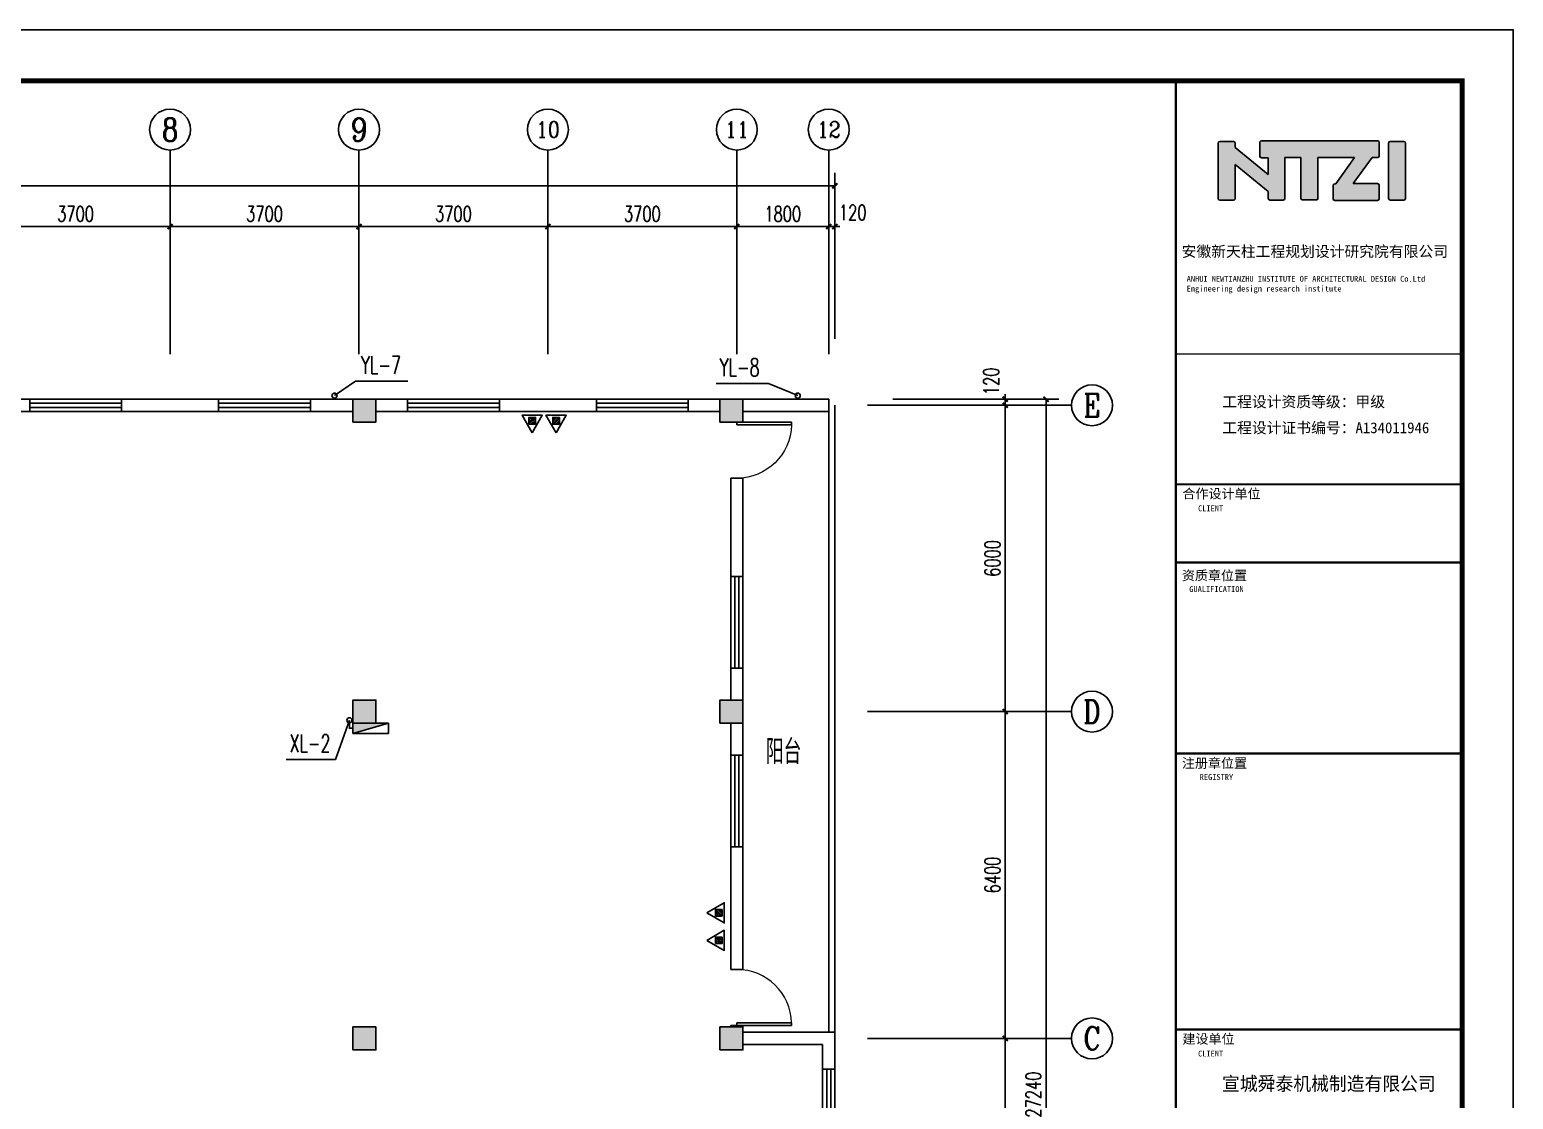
# Model space of a CAD drawing. Extents: x 343352 to 417652, y 770641 to 1036530.
# Drawn here: x 373694 to 402752, y 925333 to 946283 of the extents above; entities that cross this region are included whole.
import ezdxf
from ezdxf.enums import TextEntityAlignment as Align

# ---------------------------------------------------------------- set-up
doc = ezdxf.new("R2010")
doc.units = 0
doc.header["$LTSCALE"] = 1000
doc.header["$MEASUREMENT"] = 0
doc.linetypes.add('PHANTOM2', pattern=[1.25, 0.625, -0.125, 0.125, -0.125, 0.125, -0.125])
for name, color, linetype in [('46', 7, 'Continuous'), ('AXIS', 3, 'Continuous'), ('AXIS_TEXT', 7, 'Continuous'), ('COLUMN', 9, 'Continuous'), ('DIM_消防', 3, 'Continuous'), ('DIM_雨水', 3, 'Continuous'), ('EQUIP_消火栓', 7, 'Continuous'), ('EQUIP_消防', 7, 'Continuous'), ('PUB_HATCH', 8, 'Continuous'), ('PUB_TEXT', 7, 'Continuous'), ('PUB_TITLE', 4, 'Continuous'), ('VPIPE-消防', 1, 'Continuous'), ('VPIPE-雨水', 4, 'Continuous'), ('WALL', 9, 'Continuous'), ('WINDOW', 4, 'Continuous')]:
    doc.layers.add(name, color=color, linetype=linetype)
doc.layers.add('PIPE-消防', color=1, linetype='PHANTOM2', lineweight=50)
doc.styles.add('-黑体', font='msyh.ttf', dxfattribs={"width": 0.8})
doc.styles.add('_TCH_AXIS', font='COMPLEX', dxfattribs={"bigfont": 'GBCBIG'})
doc.styles.add('_TCH_DIM_T3', font='SIMPLEX', dxfattribs={"width": 0.705882, "bigfont": 'GBCBIG'})
doc.styles.add('_TWT_SERIAL', font='COMPLEX', dxfattribs={"width": 0.8, "height": 3.5, "bigfont": 'HZTXT'})
doc.styles.add('COMPLEX', font='COMPLEX')
doc.styles.get("Standard").update_dxf_attribs({"font": 'gbenor.shx', "bigfont": 'gbcbig.shx'})
doc.styles.add('TQ', font='')
doc.styles.get('TQ').set_extended_font_data('SimSun')
doc.dimstyles.new('_TCH_ARCH&&100', dxfattribs={"dimtxt": 297.5, "dimasz": 100, "dimexe": 250, "dimexo": 300, "dimgap": 100, "dimtad": 1, "dimdec": 0, "dimzin": 0, "dimdsep": 46, "dimtxsty": '_TCH_DIM_T3', "dimblk": 'ARCHTICK', "dimcen": 0.09, "dimclrt": 7, "dimazin": 2, "dimtfac": 1, "dimtdec": 0, "dimtix": 1, "dimtmove": 2, "dimatfit": 3, "dimfxl": 0, "dimtolj": 1, "dimtzin": 0, "dimarcsym": 0})

# ---------------------------------------------------------------- blocks, each defined once
blk = doc.blocks.new('_ArchTick')
at = {"color": 0, "linetype": 'ByBlock', "const_width": 0.4}
blk.add_lwpolyline([(-0.5, -0.5), (0.5, 0.5)], dxfattribs=at)
blk = doc.blocks.new('*D121')
at = {"layer": 'AXIS', "color": 0, "lineweight": -2}
for p, q in [((390601, 926526), (393051, 926526)), ((392801, 919926), (392801, 926526)), ((390601, 919926), (393051, 919926))]:
    blk.add_line(p, q, dxfattribs=at)
at = {"layer": 'Defpoints', "color": 0}
for p in [(390301, 926526), (392801, 926526), (390301, 919926)]:
    blk.add_point(p, dxfattribs=at)
at = {"layer": 'AXIS', "color": 0, "lineweight": -2, "xscale": 100, "yscale": 100, "zscale": 100}
for p, rotation in [((392801, 926526), 90), ((392801, 919926), 270)]:
    blk.add_blockref('_ArchTick', p, dxfattribs=dict(at, rotation=rotation))
at = {"layer": 'AXIS', "color": 7, "insert": (392552, 923226), "char_height": 297.5, "attachment_point": 5, "rotation": 90, "style": '_TCH_DIM_T3'}
blk.add_mtext('\\A1;6600', dxfattribs=at)
blk = doc.blocks.new('*D122')
at = {"layer": 'AXIS', "color": 0, "lineweight": -2}
for p, q in [((390601, 932926), (393051, 932926)), ((392801, 926526), (392801, 932926)), ((390601, 926526), (393051, 926526))]:
    blk.add_line(p, q, dxfattribs=at)
at = {"layer": 'Defpoints', "color": 0}
for p in [(390301, 932926), (392801, 932926), (390301, 926526)]:
    blk.add_point(p, dxfattribs=at)
at = {"layer": 'AXIS', "color": 0, "lineweight": -2, "xscale": 100, "yscale": 100, "zscale": 100}
for p, rotation in [((392801, 932926), 90), ((392801, 926526), 270)]:
    blk.add_blockref('_ArchTick', p, dxfattribs=dict(at, rotation=rotation))
at = {"layer": 'AXIS', "color": 7, "insert": (392552, 929726), "char_height": 297.5, "attachment_point": 5, "rotation": 90, "style": '_TCH_DIM_T3'}
blk.add_mtext('\\A1;6400', dxfattribs=at)
blk = doc.blocks.new('*D123')
at = {"layer": 'AXIS', "color": 0, "lineweight": -2}
for p, q in [((390601, 938926), (393051, 938926)), ((392801, 932926), (392801, 938926)), ((390601, 932926), (393051, 932926))]:
    blk.add_line(p, q, dxfattribs=at)
at = {"layer": 'Defpoints', "color": 0}
for p in [(390301, 938926), (392801, 938926), (390301, 932926)]:
    blk.add_point(p, dxfattribs=at)
at = {"layer": 'AXIS', "color": 0, "lineweight": -2, "xscale": 100, "yscale": 100, "zscale": 100}
for p, rotation in [((392801, 938926), 90), ((392801, 932926), 270)]:
    blk.add_blockref('_ArchTick', p, dxfattribs=dict(at, rotation=rotation))
at = {"layer": 'AXIS', "color": 7, "insert": (392552, 935926), "char_height": 297.5, "attachment_point": 5, "rotation": 90, "style": '_TCH_DIM_T3'}
blk.add_mtext('\\A1;6000', dxfattribs=at)
blk = doc.blocks.new('*D124')
at = {"layer": 'AXIS', "color": 0, "lineweight": -2}
for p, q in [((390601, 939046), (393051, 939046)), ((390601, 938926), (393051, 938926)), ((392801, 939046), (392801, 939146)), ((392801, 938926), (392801, 939046)), ((392801, 938926), (392801, 938826))]:
    blk.add_line(p, q, dxfattribs=at)
at = {"layer": 'Defpoints', "color": 0}
for p in [(390301, 939046), (390301, 938926), (392801, 939046)]:
    blk.add_point(p, dxfattribs=at)
at = {"layer": 'AXIS', "color": 0, "lineweight": -2, "xscale": 100, "yscale": 100, "zscale": 100}
for p, rotation in [((392801, 939046), 270), ((392801, 938926), 90)]:
    blk.add_blockref('_ArchTick', p, dxfattribs=dict(at, rotation=rotation))
at = {"layer": 'AXIS', "color": 7, "insert": (392526, 939396), "char_height": 297.5, "attachment_point": 5, "rotation": 90, "style": '_TCH_DIM_T3'}
blk.add_mtext('\\A1;120', dxfattribs=at)
blk = doc.blocks.new('*D125')
at = {"layer": 'AXIS', "color": 0, "lineweight": -2}
for p, q in [((390601, 939046), (393851, 939046)), ((393601, 911806), (393601, 939046)), ((390601, 911806), (393851, 911806))]:
    blk.add_line(p, q, dxfattribs=at)
at = {"layer": 'Defpoints', "color": 0}
for p in [(390301, 939046), (393601, 939046), (390301, 911806)]:
    blk.add_point(p, dxfattribs=at)
at = {"layer": 'AXIS', "color": 0, "lineweight": -2, "xscale": 100, "yscale": 100, "zscale": 100}
for p, rotation in [((393601, 939046), 90), ((393601, 911806), 270)]:
    blk.add_blockref('_ArchTick', p, dxfattribs=dict(at, rotation=rotation))
at = {"layer": 'AXIS', "color": 7, "insert": (393352, 925426), "char_height": 297.5, "attachment_point": 5, "rotation": 90, "style": '_TCH_DIM_T3'}
blk.add_mtext('\\A1;27240', dxfattribs=at)
blk = doc.blocks.new('*D140')
at = {"layer": 'AXIS', "color": 0, "lineweight": -2}
for p, q in [((372744, 940226), (372744, 942676)), ((376444, 940226), (376444, 942676)), ((372744, 942426), (376444, 942426))]:
    blk.add_line(p, q, dxfattribs=at)
at = {"layer": 'Defpoints', "color": 0}
for p in [(376444, 942426), (372744, 939926), (376444, 939926)]:
    blk.add_point(p, dxfattribs=at)
at = {"layer": 'AXIS', "color": 0, "lineweight": -2, "xscale": 100, "yscale": 100, "zscale": 100, "rotation": 180}
blk.add_blockref('_ArchTick', (372744, 942426), dxfattribs=at)
at = {"layer": 'AXIS', "color": 0, "lineweight": -2, "xscale": 100, "yscale": 100, "zscale": 100}
blk.add_blockref('_ArchTick', (376444, 942426), dxfattribs=at)
at = {"layer": 'AXIS', "color": 7, "insert": (374594, 942675), "char_height": 297.5, "attachment_point": 5, "style": '_TCH_DIM_T3'}
blk.add_mtext('\\A1;3700', dxfattribs=at)
blk = doc.blocks.new('*D141')
at = {"layer": 'AXIS', "color": 0, "lineweight": -2}
for p, q in [((376444, 940226), (376444, 942676)), ((380144, 940226), (380144, 942676)), ((376444, 942426), (380144, 942426))]:
    blk.add_line(p, q, dxfattribs=at)
at = {"layer": 'Defpoints', "color": 0}
for p in [(380144, 942426), (376444, 939926), (380144, 939926)]:
    blk.add_point(p, dxfattribs=at)
at = {"layer": 'AXIS', "color": 0, "lineweight": -2, "xscale": 100, "yscale": 100, "zscale": 100, "rotation": 180}
blk.add_blockref('_ArchTick', (376444, 942426), dxfattribs=at)
at = {"layer": 'AXIS', "color": 0, "lineweight": -2, "xscale": 100, "yscale": 100, "zscale": 100}
blk.add_blockref('_ArchTick', (380144, 942426), dxfattribs=at)
at = {"layer": 'AXIS', "color": 7, "insert": (378294, 942675), "char_height": 297.5, "attachment_point": 5, "style": '_TCH_DIM_T3'}
blk.add_mtext('\\A1;3700', dxfattribs=at)
blk = doc.blocks.new('*D142')
at = {"layer": 'AXIS', "color": 0, "lineweight": -2}
for p, q in [((380144, 940226), (380144, 942676)), ((383844, 940226), (383844, 942676)), ((380144, 942426), (383844, 942426))]:
    blk.add_line(p, q, dxfattribs=at)
at = {"layer": 'Defpoints', "color": 0}
for p in [(383844, 942426), (380144, 939926), (383844, 939926)]:
    blk.add_point(p, dxfattribs=at)
at = {"layer": 'AXIS', "color": 0, "lineweight": -2, "xscale": 100, "yscale": 100, "zscale": 100, "rotation": 180}
blk.add_blockref('_ArchTick', (380144, 942426), dxfattribs=at)
at = {"layer": 'AXIS', "color": 0, "lineweight": -2, "xscale": 100, "yscale": 100, "zscale": 100}
blk.add_blockref('_ArchTick', (383844, 942426), dxfattribs=at)
at = {"layer": 'AXIS', "color": 7, "insert": (381994, 942675), "char_height": 297.5, "attachment_point": 5, "style": '_TCH_DIM_T3'}
blk.add_mtext('\\A1;3700', dxfattribs=at)
blk = doc.blocks.new('*D143')
at = {"layer": 'AXIS', "color": 0, "lineweight": -2}
for p, q in [((383844, 940226), (383844, 942676)), ((387544, 940226), (387544, 942676)), ((383844, 942426), (387544, 942426))]:
    blk.add_line(p, q, dxfattribs=at)
at = {"layer": 'Defpoints', "color": 0}
for p in [(387544, 942426), (383844, 939926), (387544, 939926)]:
    blk.add_point(p, dxfattribs=at)
at = {"layer": 'AXIS', "color": 0, "lineweight": -2, "xscale": 100, "yscale": 100, "zscale": 100, "rotation": 180}
blk.add_blockref('_ArchTick', (383844, 942426), dxfattribs=at)
at = {"layer": 'AXIS', "color": 0, "lineweight": -2, "xscale": 100, "yscale": 100, "zscale": 100}
blk.add_blockref('_ArchTick', (387544, 942426), dxfattribs=at)
at = {"layer": 'AXIS', "color": 7, "insert": (385694, 942675), "char_height": 297.5, "attachment_point": 5, "style": '_TCH_DIM_T3'}
blk.add_mtext('\\A1;3700', dxfattribs=at)
blk = doc.blocks.new('*D144')
at = {"layer": 'AXIS', "color": 0, "lineweight": -2}
for p, q in [((387544, 940226), (387544, 942676)), ((389344, 940226), (389344, 942676)), ((387544, 942426), (389344, 942426))]:
    blk.add_line(p, q, dxfattribs=at)
at = {"layer": 'Defpoints', "color": 0}
for p in [(389344, 942426), (387544, 939926), (389344, 939926)]:
    blk.add_point(p, dxfattribs=at)
at = {"layer": 'AXIS', "color": 0, "lineweight": -2, "xscale": 100, "yscale": 100, "zscale": 100, "rotation": 180}
blk.add_blockref('_ArchTick', (387544, 942426), dxfattribs=at)
at = {"layer": 'AXIS', "color": 0, "lineweight": -2, "xscale": 100, "yscale": 100, "zscale": 100}
blk.add_blockref('_ArchTick', (389344, 942426), dxfattribs=at)
at = {"layer": 'AXIS', "color": 7, "insert": (388444, 942675), "char_height": 297.5, "attachment_point": 5, "style": '_TCH_DIM_T3'}
blk.add_mtext('\\A1;1800', dxfattribs=at)
blk = doc.blocks.new('*D145')
at = {"layer": 'AXIS', "color": 0, "lineweight": -2}
for p, q in [((389344, 940226), (389344, 942676)), ((389464, 940226), (389464, 942676)), ((389344, 942426), (389244, 942426)), ((389344, 942426), (389464, 942426)), ((389464, 942426), (389564, 942426))]:
    blk.add_line(p, q, dxfattribs=at)
at = {"layer": 'Defpoints', "color": 0}
for p in [(389464, 942426), (389344, 939926), (389464, 939926)]:
    blk.add_point(p, dxfattribs=at)
at = {"layer": 'AXIS', "color": 0, "lineweight": -2, "xscale": 100, "yscale": 100, "zscale": 100}
blk.add_blockref('_ArchTick', (389344, 942426), dxfattribs=at)
at = {"layer": 'AXIS', "color": 0, "lineweight": -2, "xscale": 100, "yscale": 100, "zscale": 100, "rotation": 180}
blk.add_blockref('_ArchTick', (389464, 942426), dxfattribs=at)
at = {"layer": 'AXIS', "color": 7, "insert": (389814, 942701), "char_height": 297.5, "attachment_point": 5, "style": '_TCH_DIM_T3'}
blk.add_mtext('\\A1;120', dxfattribs=at)
blk = doc.blocks.new('*D146')
at = {"layer": 'AXIS', "color": 0, "lineweight": -2}
for p, q in [((352224, 940226), (352224, 943476)), ((389464, 940226), (389464, 943476)), ((352224, 943226), (389464, 943226))]:
    blk.add_line(p, q, dxfattribs=at)
at = {"layer": 'Defpoints', "color": 0}
for p in [(389464, 943226), (352224, 939926), (389464, 939926)]:
    blk.add_point(p, dxfattribs=at)
at = {"layer": 'AXIS', "color": 0, "lineweight": -2, "xscale": 100, "yscale": 100, "zscale": 100, "rotation": 180}
blk.add_blockref('_ArchTick', (352224, 943226), dxfattribs=at)
at = {"layer": 'AXIS', "color": 0, "lineweight": -2, "xscale": 100, "yscale": 100, "zscale": 100}
blk.add_blockref('_ArchTick', (389464, 943226), dxfattribs=at)
at = {"layer": 'AXIS', "color": 7, "insert": (370844, 943475), "char_height": 297.5, "attachment_point": 5, "style": '_TCH_DIM_T3'}
blk.add_mtext('\\A1;37240', dxfattribs=at)
blk = doc.blocks.new('$DorLib2D$00000001')
for p, q in [((0.45, 0.975), (0.5, 0.975)), ((0.45, 0), (0.45, 0.975)), ((0.5, 0), (0.5, 0.975)), ((0.5, 0), (0.45, 0))]:
    blk.add_line(p, q)
at = {"lineweight": 13}
blk.add_arc((0.475, 0), 0.975, 91.4693, 180, dxfattribs=at)
blk = doc.blocks.new('$TCHSYS$WIN2D')
for p, q in [((-0.5, 0.5), (0.5, 0.5)), ((-0.5, 0.5), (-0.5, -0.5)), ((0.5, 0.5), (0.5, -0.5)), ((0.5, 0.167), (-0.5, 0.167)), ((0.5, -0.167), (-0.5, -0.167)), ((-0.5, -0.5), (0.5, -0.5))]:
    blk.add_line(p, q)
blk = doc.blocks.new('_AXISO')
blk.add_circle((0, 0), 0.5)
at = {"layer": 'AXIS_TEXT', "style": 'COMPLEX', "width": 1.041667}
blk.add_attdef('A', text='', height=0.56, dxfattribs=at).set_placement((-0.25, -0.28), (0.25, -0.28), align=Align.FIT)
blk = doc.blocks.new('_FZH')
blk.add_lwpolyline([(-0.5, -0.5), (0.5, -0.5), (0.5, 0.5), (-0.5, 0.5)], close=True)
at = {"layer": 'PUB_HATCH'}
blk.add_solid([(-0.5, -0.5), (0.5, -0.5), (-0.5, 0.5), (0.5, 0.5)], dxfattribs=at)
blk = doc.blocks.new('$TwtSys$00000434')
for p, q in [((-0.5, 0.5), (-0.5, -0.5)), ((-0.5, -0.5), (0.5, 0.5)), ((0.5, 0.5), (-0.5, 0.5)), ((0.5, -0.5), (0.5, 0.5)), ((-0.5, -0.5), (0.5, -0.5))]:
    blk.add_line(p, q)
blk.add_solid([(0.5, -0.5), (0.5, 0.5), (-0.5, -0.5)])
blk = doc.blocks.new('$ATTACHMENT$00000214')
h = blk.add_hatch()
h.set_pattern_fill('ANSI31', color=256, scale=200, style=0)
h.set_pattern_definition([(45, (-38543.802, -6842.639), (-17.67767, 17.67767), [])])
h.paths.add_polyline_path([(-65, 2), (65, 2), (65, -128), (-65, -128)])
for points in [[(0, 172), (-198, -172), (198, -172)], [(-65, 2), (65, 2), (65, -128), (-65, -128)]]:
    blk.add_lwpolyline(points, close=True)

msp = doc.modelspace()

# ---------------------------------------------------------------- hatches: boundary and pattern name
h = msp.add_hatch(color=256)
h.paths.add_polyline_path([(397305.1, 943643.9), (397951.7, 943115.3), (397951.7, 942978, 0.4142136), (397983.7, 942946), (398246.8, 942946, 0.4142136), (398278.8, 942978), (398278.8, 943776.9), (398592.5, 943776.9), (398592.5, 942979.3, 0.4142136), (398624.5, 942947.3), (398894.5, 942947.3, 0.4142136), (398926.5, 942979.3), (398926.5, 943776.8), (399639.1, 943776.8), (399277, 943265.6), (399254.9, 943265.6, 0.4142136), (399222.9, 943233.6), (399222.9, 942970.9, 0.4142136), (399254.9, 942938.9), (400095.2, 942938.9, 0.4142136), (400127.2, 942970.9), (400127.2, 943235.8, 0.4142136), (400095.2, 943267.8), (399615, 943267.8), (399989.5, 943781.7), (400096, 943781.7, 0.4142136), (400128, 943813.7), (400128, 944074.1, 0.4142136), (400096, 944106.1), (397817.4, 944106.1, 0.4142136), (397785.4, 944074.1), (397785.4, 943807.6, 0.4142136), (397817.4, 943775.6), (397948.5, 943775.6), (397948.5, 943447.4), (397303.3, 943974.4), (397303.5, 944062.9, 0.4148904), (397271.5, 944095), (397003.5, 944095, 0.4142136), (396971.5, 944063), (396971.5, 942975.7, 0.4142136), (397003.5, 942943.7), (397273.1, 942943.7, 0.4142136), (397305.1, 942975.7)])
h.paths.add_polyline_path([(400309.2, 942978, 0.4142136), (400341.2, 942946), (400608.6, 942946, 0.4142136), (400640.6, 942978), (400640.6, 944062, 0.4142136), (400608.6, 944094), (400341.2, 944094, 0.4142136), (400309.2, 944062)])
at = {"layer": 'PIPE-消防'}
for points in [[(379956.8, 932601.2), (379939.3, 932601.2), (379939.3, 932583.7)], [(379956.8, 932601.2), (379956.8, 932583.7), (379939.3, 932583.7)]]:
    msp.add_hatch(color=256, dxfattribs=at).paths.add_polyline_path(points)

# ---------------------------------------------------------------- linework, layer by layer
for p, q in [((397817.4, 944106.1, 0), (400096, 944106.1, 0)), ((396971.5, 942975.7, 0), (396971.5, 944063, 0)), ((397003.5, 944095, 0), (397271.5, 944095, 0)), ((397303.5, 944062.9, 0), (397303.3, 943974.4, 0)), ((397303.3, 943974.4, 0), (397948.5, 943447.4, 0)), ((397785.4, 943807.6, 0), (397785.4, 944074.1, 0)), ((400128, 944074.1, 0), (400128, 943813.7, 0)), ((400309.2, 942978, 0), (400309.2, 944062, 0)), ((400341.2, 944094, 0), (400608.6, 944094, 0)), ((400640.6, 944062, 0), (400640.6, 942978, 0)), ((397951.7, 943115.3, 0), (397305.1, 943643.9, 0)), ((397305.1, 943643.9, 0), (397305.1, 942975.7, 0)), ((397948.5, 943775.6, 0), (397817.4, 943775.6, 0)), ((397948.5, 943447.4, 0), (397948.5, 943775.6, 0)), ((398592.5, 943776.9, 0), (398278.8, 943776.9, 0)), ((398278.8, 943776.9, 0), (398278.8, 942978, 0)), ((398592.5, 942979.3, 0), (398592.5, 943776.9, 0)), ((399639.1, 943776.8, 0), (398926.5, 943776.8, 0)), ((398926.5, 943776.8, 0), (398926.5, 942979.3, 0)), ((399277, 943265.6, 0), (399639.1, 943776.8, 0)), ((399989.5, 943781.7, 0), (399615, 943267.8, 0)), ((400096, 943781.7, 0), (399989.5, 943781.7, 0)), ((399222.9, 942970.9, 0), (399222.9, 943233.6, 0)), ((399254.9, 943265.6, 0), (399277, 943265.6, 0)), ((399615, 943267.8, 0), (400095.2, 943267.8, 0)), ((400127.2, 943235.8, 0), (400127.2, 942970.9, 0)), ((397273.1, 942943.7, 0), (397003.5, 942943.7, 0)), ((397951.7, 942978, 0), (397951.7, 943115.3, 0)), ((398246.8, 942946, 0), (397983.7, 942946, 0)), ((398894.5, 942947.3, 0), (398624.5, 942947.3, 0)), ((400095.2, 942938.9, 0), (399254.9, 942938.9, 0)), ((400608.6, 942946, 0), (400341.2, 942946, 0)), ((389344.3, 938926.2), (389344.3, 926646.2)), ((389464.3, 938926.2), (389464.3, 926646.2))]:
    msp.add_line(p, q)
for centre, start, end in [((397817.4, 944074.1), 90, 180), ((400096, 944074.1), 0, 90), ((397003.5, 944063), 90, 180), ((397271.5, 944063), 359.86763, 90), ((397817.4, 943807.6), 180, 270), ((400096, 943813.7), 270, 0), ((400341.2, 944062), 90, 180), ((400608.6, 944062), 0, 90), ((399254.9, 943233.6), 90, 180), ((400095.2, 943235.8), 0, 90), ((397003.5, 942975.7), 180, 270), ((397273.1, 942975.7), 270, 0), ((397983.7, 942978), 180, 270), ((398246.8, 942978), 270, 0), ((398624.5, 942979.3), 180, 270), ((398894.5, 942979.3), 270, 0), ((399254.9, 942970.9), 180, 270), ((400095.2, 942970.9), 270, 0), ((400341.2, 942978), 180, 270), ((400608.6, 942978), 270, 0)]:
    msp.add_arc(centre, 32, start, end)
at = {"layer": 'AXIS'}
for p, q in [((376444.3, 939926.2), (376444.3, 943926.2)), ((380144.3, 939926.2), (380144.3, 943926.2)), ((383844.3, 939926.2), (383844.3, 943926.2)), ((387544.3, 939926.2), (387544.3, 943926.2)), ((389344.3, 939926.2), (389344.3, 943926.2)), ((390100.6, 938926.2), (394100.6, 938926.2)), ((390100.6, 932926.2), (394100.6, 932926.2)), ((390100.6, 926526.2), (394100.6, 926526.2))]:
    msp.add_line(p, q, dxfattribs=at)
at = {"layer": 'DIM_消防'}
for p, q in [((379956.8, 932757.3), (379685.9, 931990.4)), ((379685.9, 931990.4), (378717.1, 931990.4))]:
    msp.add_line(p, q, dxfattribs=at)
at = {"layer": 'DIM_雨水'}
for p, q in [((379664.2, 939114.9), (380073.5, 939401.7)), ((380073.5, 939401.7), (381099.6, 939401.7)), ((388166.7, 939354.7), (387140.5, 939354.7)), ((388737.5, 939114.9), (388166.7, 939354.7))]:
    msp.add_line(p, q, dxfattribs=at)
at = {"layer": 'PIPE-消防', "const_width": 35}
for points in [[(379956.8, 932707.3), (379956.8, 932601.2)], [(379956.8, 932601.2), (380024.3, 932601.2)]]:
    msp.add_lwpolyline(points, dxfattribs=at)
at = {"layer": 'PUB_TEXT'}
for q in [(401016.6, 945283.1), (401752.5, 944753.6)]:
    msp.add_line((401752.5, 945283.1), q, dxfattribs=at)
at = {"layer": 'PUB_TITLE'}
msp.add_line((401752.5, 945283.1), (396142.5, 945283.1), dxfattribs=at)
at = {"layer": 'PUB_TITLE', "lineweight": 40}
msp.add_line((396140, 935847.8), (401750, 935847.8), dxfattribs=at)
at = {"layer": 'PUB_TITLE'}
msp.add_lwpolyline([(343352.5, 904283.1), (402752.5, 904283.1), (402752.5, 946283.1), (343352.5, 946283.1)], close=True, dxfattribs=at)
at = {"layer": 'PUB_TITLE', "const_width": 100}
msp.add_lwpolyline([(345852.5, 905283.1), (401752.5, 905283.1), (401752.5, 945283.1), (345852.5, 945283.1)], close=True, dxfattribs=at)
at = {"layer": 'PUB_TITLE', "lineweight": 40}
for points, const_width in [([(396142.5, 945283.1), (396142.5, 905283.1)], 42.5), ([(396142.5, 939928.1), (401752.5, 939928.1)], 25.5), ([(396142.5, 937378.1), (401752.5, 937378.1)], 42.5), ([(396142.5, 935848.1), (401752.5, 935848.1)], 42.5), ([(396140, 932107.8), (401750, 932107.8)], 42.5), ([(396142.5, 926700.1), (401752.5, 926700.1)], 42.5)]:
    msp.add_lwpolyline(points, dxfattribs=dict(at, const_width=const_width))
at = {"layer": 'VPIPE-消防'}
msp.add_circle((379956.8, 932757.3), 50, dxfattribs=at)
at = {"layer": 'VPIPE-雨水'}
for centre in [(379664.2, 939114.9), (388737.5, 939114.9)]:
    msp.add_circle(centre, 50, dxfattribs=at)
at = {"layer": 'WALL'}
for p, q in [((373694.3, 939046.2), (372969.3, 939046.2)), ((373694.3, 938806.2), (373694.3, 939046.2)), ((377394.3, 939046.2), (375494.3, 939046.2)), ((375494.3, 939046.2), (375494.3, 938806.2)), ((377394.3, 938806.2), (377394.3, 939046.2)), ((380024.3, 939046.2), (379194.3, 939046.2)), ((379194.3, 939046.2), (379194.3, 938806.2)), ((381094.3, 939046.2), (380474.3, 939046.2)), ((381094.3, 938806.2), (381094.3, 939046.2)), ((384794.3, 939046.2), (382894.3, 939046.2)), ((382894.3, 939046.2), (382894.3, 938806.2)), ((384794.3, 938806.2), (384794.3, 939046.2)), ((387214.3, 939046.2), (386594.3, 939046.2)), ((386594.3, 939046.2), (386594.3, 938806.2)), ((387664.3, 939046.2), (389344.3, 939046.2)), ((389344.3, 939046.2), (389344.3, 938806.2)), ((372969.3, 938806.2), (373694.3, 938806.2)), ((375494.3, 938806.2), (377394.3, 938806.2)), ((379194.3, 938806.2), (380024.3, 938806.2)), ((380474.3, 938806.2), (381094.3, 938806.2)), ((382894.3, 938806.2), (384794.3, 938806.2)), ((386594.3, 938806.2), (387214.3, 938806.2)), ((387664.3, 938806.2), (389344.3, 938806.2)), ((387424.3, 937496.2), (387424.3, 935576.2)), ((387664.3, 937496.2), (387424.3, 937496.2)), ((387664.3, 935576.2), (387664.3, 937496.2)), ((387424.3, 935576.2), (387664.3, 935576.2)), ((387664.3, 933776.2), (387424.3, 933776.2)), ((387424.3, 933776.2), (387424.3, 933151.2)), ((387664.3, 933151.2), (387664.3, 933776.2)), ((387424.3, 932701.2), (387424.3, 932076.2)), ((387664.3, 932076.2), (387664.3, 932701.2)), ((387424.3, 932076.2), (387664.3, 932076.2)), ((387424.3, 930276.2), (387424.3, 927876.2)), ((387664.3, 930276.2), (387424.3, 930276.2)), ((387664.3, 927876.2), (387664.3, 930276.2)), ((387424.3, 927876.2), (387664.3, 927876.2)), ((387664.3, 926776.2), (387424.3, 926776.2)), ((387424.3, 926776.2), (387424.3, 926751.2)), ((387664.3, 926751.2), (387664.3, 926776.2)), ((387664.3, 926646.2), (389464.3, 926646.2)), ((387664.3, 926406.2), (389224.3, 926406.2)), ((389224.3, 926406.2), (389224.3, 925926.2)), ((389464.3, 925926.2), (389464.3, 926646.2)), ((389224.3, 925926.2), (389464.3, 925926.2))]:
    msp.add_line(p, q, dxfattribs=at)

# ---------------------------------------------------------------- block references
at = {"layer": 'AXIS'}
ref = msp.add_blockref('_AXISO', (376444.3, 944326.2), dxfattribs=dict(at, xscale=800, yscale=800, zscale=800))
ref.add_attrib('A', '8', dxfattribs={"layer": 'AXIS_TEXT', "height": 452, "style": '_TCH_AXIS', "width": 1.097143}).set_placement((376279, 944100.2), (376609.7, 944100.2), align=Align.FIT)
ref = msp.add_blockref('_AXISO', (380144.3, 944326.2), dxfattribs=dict(at, xscale=800, yscale=800, zscale=800))
ref.add_attrib('A', '9', dxfattribs={"layer": 'AXIS_TEXT', "height": 452, "style": '_TCH_AXIS', "width": 1.097143}).set_placement((379979, 944100.2), (380309.7, 944100.2), align=Align.FIT)
ref = msp.add_blockref('_AXISO', (383844.3, 944326.2), dxfattribs=dict(at, xscale=800, yscale=800, zscale=800))
ref.add_attrib('A', '10', dxfattribs={"layer": 'AXIS_TEXT', "height": 316.03, "style": '_TCH_AXIS', "width": 1.05931}).set_placement((383613.2, 944168.2), (384075.5, 944168.2), align=Align.FIT)
ref = msp.add_blockref('_AXISO', (387544.3, 944326.2), dxfattribs=dict(at, xscale=800, yscale=800, zscale=800))
ref.add_attrib('A', '11', dxfattribs={"layer": 'AXIS_TEXT', "height": 313.55, "style": '_TCH_AXIS', "width": 1.294798}).set_placement((387312.4, 944169.4), (387776.3, 944169.4), align=Align.FIT)
ref = msp.add_blockref('_AXISO', (389344.3, 944326.2), dxfattribs=dict(at, xscale=800, yscale=800, zscale=800))
ref.add_attrib('A', '12', dxfattribs={"layer": 'AXIS_TEXT', "height": 313.55, "style": '_TCH_AXIS', "width": 1.071557}).set_placement((389112.4, 944169.4), (389576.3, 944169.4), align=Align.FIT)
ref = msp.add_blockref('_AXISO', (394500.6, 938926.2), dxfattribs=dict(at, xscale=800, yscale=800, zscale=800))
ref.add_attrib('A', 'E', dxfattribs={"layer": 'AXIS_TEXT', "height": 448.3, "style": '_TCH_AXIS', "width": 0.982456}).set_placement((394332.8, 938702), (394668.4, 938702), align=Align.FIT)
ref = msp.add_blockref('_AXISO', (394500.6, 932926.2), dxfattribs=dict(at, xscale=800, yscale=800, zscale=800))
ref.add_attrib('A', 'D', dxfattribs={"layer": 'AXIS_TEXT', "height": 448.3, "style": '_TCH_AXIS', "width": 0.924665}).set_placement((394332.8, 932702), (394668.4, 932702), align=Align.FIT)
ref = msp.add_blockref('_AXISO', (394500.6, 926526.2), dxfattribs=dict(at, xscale=800, yscale=800, zscale=800))
ref.add_attrib('A', 'C', dxfattribs={"layer": 'AXIS_TEXT', "height": 452, "style": '_TCH_AXIS', "width": 1.024}).set_placement((394335.3, 926300.2), (394665.9, 926300.2), align=Align.FIT)
at = {"layer": 'COLUMN', "xscale": 450, "yscale": 450, "zscale": 450}
for p in [(380249.3, 938821.2), (387439.3, 938821.2), (380249.3, 932926.2), (387439.3, 932926.2), (380249.3, 926526.2), (387439.3, 926526.2)]:
    msp.add_blockref('_FZH', p, dxfattribs=at)
at = {"layer": 'EQUIP_消火栓', "xscale": 700, "yscale": 200, "zscale": 700, "rotation": 180}
msp.add_blockref('$TwtSys$00000434', (380374.3, 932601.2), dxfattribs=at)
at = {"layer": 'EQUIP_消防'}
for p, rotation in [((383536.9, 938560.4), 180), ((384003.9, 938560.4), 180), ((387127.6, 928985.6), 90), ((387127.6, 928447.1), 90)]:
    msp.add_blockref('$ATTACHMENT$00000214', p, dxfattribs=dict(at, rotation=rotation))
at = {"layer": 'WINDOW', "xscale": -1800, "zscale": -1800}
for p, yscale in [((374594.3, 938926.2), 240), ((378294.3, 938926.2), -240), ((381994.3, 938926.2), -240), ((385694.3, 938926.2), -240)]:
    msp.add_blockref('$TCHSYS$WIN2D', p, dxfattribs=dict(at, yscale=yscale))
at = {"layer": 'WINDOW'}
for name, p, xscale, yscale, zscale, rotation in [('$DorLib2D$00000001', (387544.3, 938046.2), -1100, 1100, -1100, 270), ('$TCHSYS$WIN2D', (387544.3, 934676.2), 1800, 240, 1800, 270), ('$TCHSYS$WIN2D', (387544.3, 931176.2), -1800, 240, -1800, 270), ('$DorLib2D$00000001', (387544.3, 927326.2), 1100, 1100, 1100, 270), ('$TCHSYS$WIN2D', (389344.3, 925026.2), 1800, 240, 1800, 90)]:
    msp.add_blockref(name, p, dxfattribs=dict(at, xscale=xscale, yscale=yscale, zscale=zscale, rotation=rotation))

# ---------------------------------------------------------------- texts
at = {"layer": '46', "linetype": 'Continuous', "style": '-黑体', "width": 0.95}
msp.add_text('宣城舜泰机械制造有限公司', height=269.197, dxfattribs=at).set_placement((397047.8, 925505.5))
at = {"layer": 'DIM_消防', "color": 7, "style": '_TWT_SERIAL', "width": 0.64}
msp.add_text('XL-2', height=350, dxfattribs=at).set_placement((378787.1, 932130.4))
at = {"layer": 'DIM_雨水', "color": 7, "style": '_TWT_SERIAL', "width": 0.64}
for s, p in [('YL-7', (380187, 939541.7)), ('YL-8', (387210.5, 939494.7))]:
    msp.add_text(s, height=350, dxfattribs=at).set_placement(p)
at = {"layer": 'PUB_TEXT'}
msp.add_text('阳台', height=482.27, dxfattribs=at).set_placement((388113.7, 931898.2))
at = {"layer": 'PUB_TEXT', "char_height": 212.5, "attachment_point": 1, "style": 'TQ'}
for s, insert in [('安徽新天柱工程规划设计研究院有限公司 ', (396256.6, 942045.9)), ('工程设计资质等级：甲级 ', (397052.4, 939102.1)), ('工程设计证书编号：A134011946', (397052.4, 938592.1))]:
    msp.add_mtext(s, dxfattribs=dict(at, insert=insert))
at = {"layer": 'PUB_TEXT', "attachment_point": 1, "style": 'TQ'}
for s, insert, char_height, width in [('ANHUI NEWTIANZHU INSTITUTE OF ARCHITECTURAL DESIGN Co.Ltd\\PEngineering design research institute', (396354.8, 941460.7), 114.75, 5257.354), ('合作设计单位', (396271.9, 937288.3), 187, 1749.26), ('CLIENT', (396578, 936965.3), 114.75, 2399.55), ('资质章位置', (396261.2, 935686.6), 187, 2125), ('GUALIFICATION', (396405.7, 935383.9), 114.75, 2680.9), ('注册章位置', (396261.2, 932011.3), 187, 1530), ('REGISTRY', (396609.8, 931703.2), 114.75, 2399.55), ('建设单位', (396271.9, 926610.2), 187, 1111.8), ('CLIENT', (396578, 926287.2), 114.75, 2399.55)]:
    msp.add_mtext(s, dxfattribs=dict(at, insert=insert, char_height=char_height, width=width))

# ---------------------------------------------------------------- dimensions: what is measured, and where the dimension line sits
at = {"layer": 'AXIS'}
for p1, p2, distance, picture, middle in [((352224.3, 939926.2), (389464.3, 939926.2), 3300, '*D146', (370844.3, 943475)), ((372744.3, 939926.2), (376444.3, 939926.2), 2500, '*D140', (374594.3, 942675)), ((376444.3, 939926.2), (380144.3, 939926.2), 2500, '*D141', (378294.3, 942675)), ((380144.3, 939926.2), (383844.3, 939926.2), 2500, '*D142', (381994.3, 942675)), ((383844.3, 939926.2), (387544.3, 939926.2), 2500, '*D143', (385694.3, 942675)), ((387544.3, 939926.2), (389344.3, 939926.2), 2500, '*D144', (388444.3, 942675)), ((390300.6, 911806.2), (390300.6, 939046.2), -3300, '*D125', (393351.8, 925426.2)), ((390300.6, 932926.2), (390300.6, 938926.2), -2500, '*D123', (392551.8, 935926.2)), ((390300.6, 926526.2), (390300.6, 932926.2), -2500, '*D122', (392551.8, 929726.2)), ((390300.6, 919926.2), (390300.6, 926526.2), -2500, '*D121', (392551.8, 923226.2))]:
    dim = msp.add_aligned_dim(p1=p1, p2=p2, distance=distance, dimstyle='_TCH_ARCH&&100', dxfattribs=at)
    dim.commit()
    dim.dimension.update_dxf_attribs({"geometry": picture, "text_midpoint": middle})
for base, p1, p2, angle, picture, middle in [((389464.3, 942426.2), (389344.3, 939926.2), (389464.3, 939926.2), 0, '*D145', (389814.3, 942701.2)), ((392800.6, 939046.2), (390300.6, 938926.2), (390300.6, 939046.2), 90, '*D124', (392525.6, 939396.2))]:
    dim = msp.add_linear_dim(base=base, p1=p1, p2=p2, angle=angle, dimstyle='_TCH_ARCH&&100', dxfattribs=at)
    dim.commit()
    dim.dimension.update_dxf_attribs({"geometry": picture, "text_midpoint": middle, "dimtype": 129})

doc.saveas('drawing.dxf')
